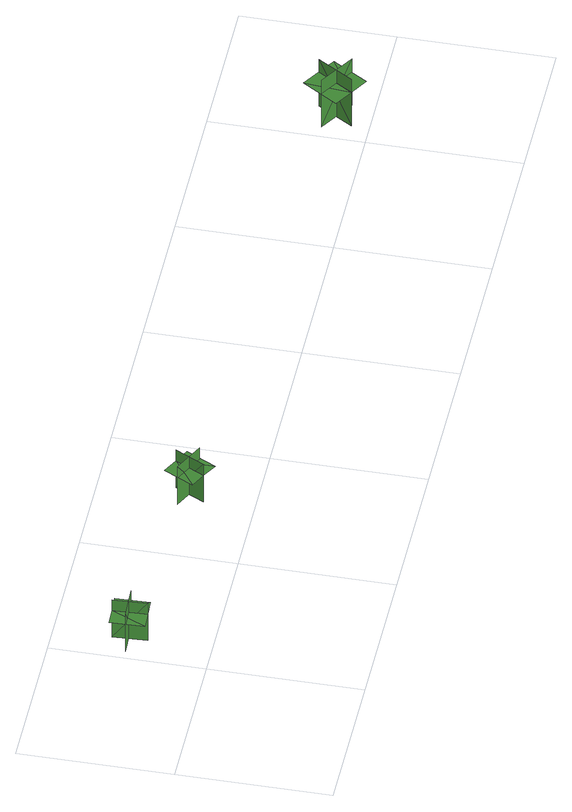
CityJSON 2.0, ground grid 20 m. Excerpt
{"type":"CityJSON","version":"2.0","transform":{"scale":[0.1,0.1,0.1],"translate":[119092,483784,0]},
"CityObjects":{
"tree1":{"type":"SolitaryVegetationObject","geometry":[{"type":"MultiSurface","lod":"1","boundaries":[[[0,1,2]],[[0,2,3]],[[4,5,6]],[[4,6,7]],[[8,9,10]],[[8,10,11]],[[8,11,12]],[[8,12,13]]]}]},
"tree2":{"type":"SolitaryVegetationObject","geometry":[{"type":"MultiSurface","lod":"1","boundaries":[[[14,15,16]],[[14,16,17]],[[18,19,20]],[[18,20,21]],[[22,23,24]],[[22,24,25]],[[22,25,26]],[[22,26,27]]]}]},
"tree3":{"type":"SolitaryVegetationObject","geometry":[{"type":"MultiSurface","lod":"1","boundaries":[[[28,29,30]],[[28,30,31]],[[32,33,34]],[[32,34,35]],[[36,37,38]],[[36,38,39]],[[36,39,40]],[[36,40,41]]]}]}
},
"vertices":[
[53,106,12],[9,104,12],[9,104,73],[53,106,73],[32,126,12],[34,81,12],[34,81,73],[32,126,73],[32,126,56],[9,125,56],[11,80,56],[34,81,56],[56,82,56],[54,127,56],
[334,76,8],[294,96,8],[294,96,70],[334,76,70],[325,104,8],[305,65,8],[305,65,70],[325,104,70],[325,104,52],[305,114,52],[285,75,52],[305,65,52],[324,54,52],[345,94,52],
[1017,59,9],[1064,30,9],[1064,30,86],[1017,59,86],[1026,23,9],[1055,70,9],[1055,70,86],[1026,23,86],[1026,23,65],[1049,9,65],[1078,56,65],[1055,70,65],[1031,85,65],[1002,38,65]
]}
